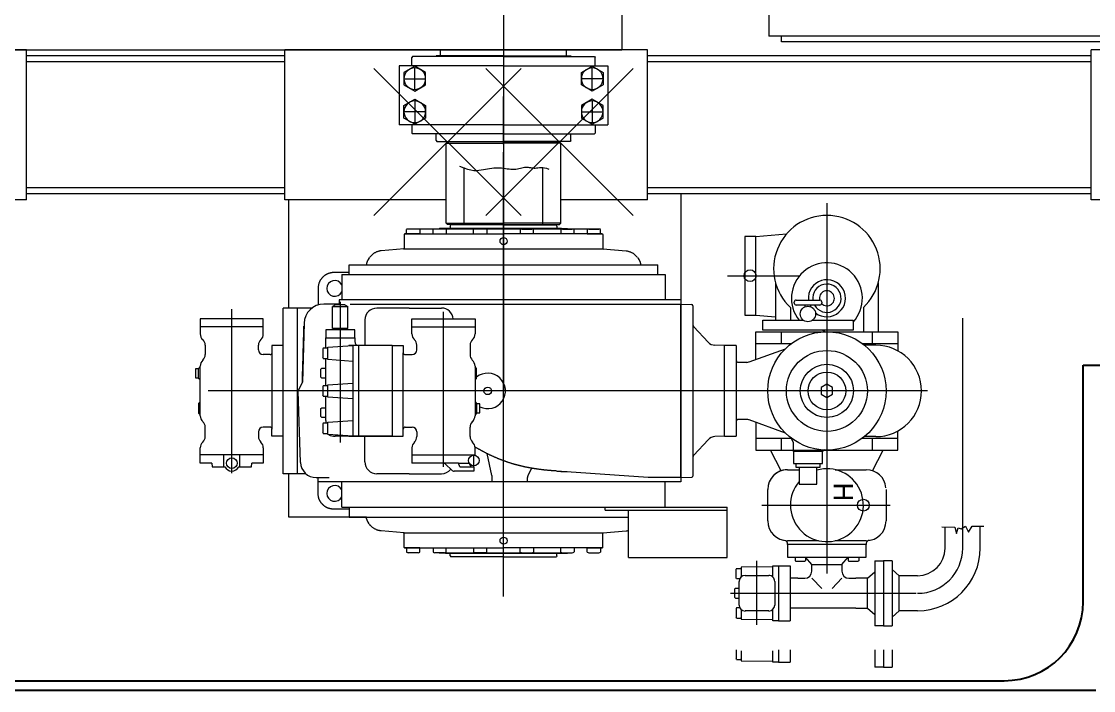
# Model space of a CAD drawing. Extents: x 475189 to 476029, y 1007718 to 1008015.
# Drawn here: x 475701.15 to 475715.73, y 1007847.54 to 1007856.64 of the extents above; entities that cross this region are included whole.
import ezdxf
from ezdxf.enums import TextEntityAlignment as Align

# ---------------------------------------------------------------- set-up
doc = ezdxf.new("R2010")
doc.units = 0
doc.header["$LTSCALE"] = 2
doc.header["$MEASUREMENT"] = 0
doc.header["$PDMODE"] = 3
doc.header["$PDSIZE"] = -7
doc.layers.get('0').update_dxf_attribs({"linetype": 'CONTINUOUS', "lineweight": 0})
doc.layers.add('R.B', color=6, linetype='CONTINUOUS', lineweight=0)
doc.layers.add('TEXT', color=1, linetype='CONTINUOUS', lineweight=0)
doc.layers.add('RED-1', color=1, linetype='CONTINUOUS')
doc.layers.add('Yellow-1', color=2, linetype='CONTINUOUS')
doc.styles.add('ROMANS', font='ROMANS.SHX')
doc.styles.get("Standard").update_dxf_attribs({"font": '', "width": 0.95, "height": 200})
doc.styles.add('XT03_5', font='romans', dxfattribs={"width": 0.6, "height": 87.5})
doc.styles.get('Standard').set_extended_font_data('Gulim')

# ---------------------------------------------------------------- blocks, each defined once
blk = doc.blocks.new('EXISTING')
at = {"color": 8}
for p, q in [((475707.706, 1007884.156), (475707.706, 1007851.614)), ((475709.314, 1007858.45), (475709.314, 1007856.252)), ((475711.311, 1007858.423), (475711.311, 1007856.439)), ((475719.126, 1007856.439), (475711.311, 1007856.439)), ((475711.486, 1007856.359), (475711.486, 1007856.439)), ((475711.486, 1007856.359), (475711.486, 1007856.439)), ((475719.126, 1007856.359), (475711.486, 1007856.359)), ((475685.215, 1007856.252), (475709.314, 1007856.252)), ((475701.22, 1007856.252), (475692.026, 1007856.252)), ((475701.22, 1007854.214), (475701.22, 1007856.252)), ((475709.664, 1007856.252), (475704.731, 1007856.252)), ((475704.731, 1007854.214), (475704.731, 1007856.252)), ((475706.848, 1007856.171), (475706.848, 1007856.252)), ((475708.563, 1007856.171), (475708.563, 1007856.252)), ((475709.664, 1007854.214), (475709.664, 1007856.252)), ((475722.718, 1007856.252), (475715.695, 1007856.252)), ((475715.695, 1007854.214), (475715.695, 1007856.252)), ((475704.731, 1007856.171), (475701.22, 1007856.171)), ((475704.731, 1007856.091), (475701.22, 1007856.091)), ((475706.47, 1007856.16), (475706.459, 1007856.15)), ((475706.459, 1007856.037), (475706.459, 1007856.15)), ((475707.706, 1007856.16), (475706.47, 1007856.16)), ((475707.706, 1007856.171), (475706.789, 1007856.171)), ((475706.789, 1007856.171), (475706.789, 1007856.16)), ((475707.706, 1007856.171), (475708.622, 1007856.171)), ((475707.706, 1007856.16), (475708.941, 1007856.16)), ((475708.622, 1007856.171), (475708.622, 1007856.16)), ((475708.941, 1007856.16), (475708.952, 1007856.15)), ((475708.952, 1007856.037), (475708.952, 1007856.15)), ((475715.695, 1007856.171), (475709.664, 1007856.171)), ((475715.695, 1007856.091), (475709.664, 1007856.091)), ((475707.706, 1007856.037), (475706.285, 1007856.037)), ((475706.285, 1007856.037), (475706.285, 1007855.233)), ((475706.499, 1007855.72), (475706.499, 1007855.998)), ((475707.706, 1007856.037), (475709.126, 1007856.037)), ((475708.912, 1007855.72), (475708.912, 1007855.998)), ((475709.126, 1007856.037), (475709.126, 1007855.233)), ((475706.352, 1007855.86), (475706.647, 1007855.86)), ((475709.059, 1007855.86), (475708.764, 1007855.86)), ((475707.706, 1007854.969), (475707.706, 1007855.62)), ((475706.499, 1007855.55), (475706.499, 1007855.272)), ((475708.912, 1007855.55), (475708.912, 1007855.272)), ((475706.647, 1007855.41), (475706.352, 1007855.41)), ((475708.764, 1007855.41), (475709.059, 1007855.41)), ((475707.706, 1007855.233), (475706.285, 1007855.233)), ((475706.459, 1007855.233), (475706.459, 1007855.12)), ((475707.706, 1007855.233), (475709.126, 1007855.233)), ((475708.952, 1007855.233), (475708.952, 1007855.12)), ((475706.47, 1007855.11), (475706.459, 1007855.12)), ((475707.706, 1007855.11), (475706.47, 1007855.11)), ((475706.789, 1007855.018), (475706.789, 1007855.11)), ((475707.706, 1007855.11), (475708.941, 1007855.11)), ((475708.622, 1007855.018), (475708.622, 1007855.11)), ((475708.941, 1007855.11), (475708.952, 1007855.12)), ((475706.789, 1007855.018), (475706.8, 1007855.008)), ((475706.8, 1007855.008), (475707.706, 1007855.008)), ((475706.928, 1007854.984), (475706.944, 1007855)), ((475706.928, 1007854.984), (475707.706, 1007854.984)), ((475706.928, 1007853.895), (475706.928, 1007854.984)), ((475707.706, 1007855), (475706.944, 1007855)), ((475708.612, 1007855.008), (475707.706, 1007855.008)), ((475707.706, 1007855), (475708.467, 1007855)), ((475708.483, 1007854.984), (475707.706, 1007854.984)), ((475708.483, 1007854.984), (475708.467, 1007855)), ((475708.483, 1007853.895), (475708.483, 1007854.984)), ((475708.622, 1007855.018), (475708.612, 1007855.008)), ((475707.706, 1007848.818), (475707.706, 1007854.862)), ((475707.17, 1007853.871), (475707.17, 1007854.652)), ((475708.242, 1007853.871), (475708.242, 1007854.652)), ((475704.731, 1007854.375), (475701.22, 1007854.375)), ((475715.695, 1007854.375), (475709.664, 1007854.375)), ((475701.22, 1007854.214), (475698.658, 1007854.214)), ((475704.731, 1007854.295), (475701.22, 1007854.295)), ((475706.928, 1007854.214), (475704.731, 1007854.214)), ((475704.785, 1007852.74), (475704.785, 1007854.214)), ((475709.664, 1007854.214), (475708.483, 1007854.214)), ((475715.695, 1007854.295), (475709.664, 1007854.295)), ((475710.119, 1007852.794), (475710.119, 1007854.295)), ((475712.102, 1007854.169), (475712.102, 1007849.133)), ((475722.718, 1007854.214), (475715.695, 1007854.214)), ((475706.928, 1007853.895), (475707.706, 1007853.895)), ((475706.928, 1007853.895), (475706.944, 1007853.879)), ((475707.706, 1007853.879), (475706.944, 1007853.879)), ((475706.982, 1007853.855), (475706.988, 1007853.871)), ((475706.982, 1007853.855), (475706.988, 1007853.871)), ((475707.706, 1007853.871), (475706.988, 1007853.871)), ((475707.706, 1007853.871), (475706.988, 1007853.871)), ((475708.483, 1007853.895), (475707.706, 1007853.895)), ((475707.706, 1007853.879), (475708.467, 1007853.879)), ((475707.706, 1007853.871), (475708.424, 1007853.871)), ((475707.706, 1007853.871), (475708.424, 1007853.871)), ((475708.429, 1007853.855), (475708.424, 1007853.871)), ((475708.429, 1007853.855), (475708.424, 1007853.871)), ((475708.483, 1007853.895), (475708.467, 1007853.879)), ((475706.36, 1007853.748), (475706.355, 1007853.743)), ((475706.36, 1007853.748), (475706.355, 1007853.743)), ((475706.355, 1007853.743), (475706.355, 1007853.606)), ((475706.355, 1007853.743), (475706.355, 1007853.555)), ((475706.36, 1007853.748), (475706.569, 1007853.748)), ((475706.365, 1007853.748), (475706.569, 1007853.748)), ((475706.569, 1007853.748), (475706.365, 1007853.748)), ((475706.556, 1007853.748), (475706.379, 1007853.748)), ((475709.023, 1007853.815), (475706.388, 1007853.815)), ((475706.388, 1007853.748), (475706.388, 1007853.807)), ((475706.545, 1007853.815), (475706.411, 1007853.815)), ((475706.568, 1007853.807), (475706.568, 1007853.748)), ((475706.569, 1007853.748), (475707.706, 1007853.748)), ((475706.748, 1007853.748), (475706.748, 1007853.807)), ((475706.905, 1007853.815), (475706.77, 1007853.815)), ((475706.835, 1007853.823), (475706.83, 1007853.815)), ((475706.915, 1007853.823), (475706.835, 1007853.823)), ((475707.706, 1007853.823), (475706.915, 1007853.823)), ((475706.915, 1007853.823), (475707.706, 1007853.823)), ((475706.927, 1007853.807), (475706.927, 1007853.748)), ((475706.982, 1007853.855), (475706.982, 1007853.823)), ((475706.982, 1007853.855), (475706.982, 1007853.815)), ((475707.298, 1007853.748), (475707.298, 1007853.807)), ((475707.455, 1007853.815), (475707.321, 1007853.815)), ((475707.478, 1007853.807), (475707.478, 1007853.748)), ((475708.496, 1007853.823), (475707.706, 1007853.823)), ((475707.706, 1007853.823), (475708.496, 1007853.823)), ((475708.842, 1007853.748), (475707.706, 1007853.748)), ((475707.934, 1007853.807), (475707.934, 1007853.748)), ((475707.956, 1007853.815), (475708.091, 1007853.815)), ((475708.113, 1007853.748), (475708.113, 1007853.807)), ((475708.429, 1007853.855), (475708.429, 1007853.823)), ((475708.429, 1007853.855), (475708.429, 1007853.815)), ((475708.484, 1007853.807), (475708.484, 1007853.748)), ((475708.496, 1007853.823), (475708.577, 1007853.823)), ((475708.506, 1007853.815), (475708.641, 1007853.815)), ((475708.619, 1007853.748), (475708.529, 1007853.748)), ((475708.577, 1007853.823), (475708.582, 1007853.815)), ((475708.664, 1007853.748), (475708.664, 1007853.807)), ((475708.842, 1007853.748), (475709.046, 1007853.748)), ((475709.046, 1007853.748), (475708.842, 1007853.748)), ((475709.051, 1007853.748), (475708.842, 1007853.748)), ((475708.843, 1007853.807), (475708.843, 1007853.748)), ((475708.856, 1007853.748), (475709.032, 1007853.748)), ((475708.866, 1007853.815), (475709.001, 1007853.815)), ((475709.023, 1007853.748), (475709.023, 1007853.807)), ((475709.051, 1007853.748), (475709.057, 1007853.743)), ((475709.051, 1007853.748), (475709.057, 1007853.743)), ((475709.057, 1007853.743), (475709.057, 1007853.606)), ((475709.057, 1007853.743), (475709.057, 1007853.555)), ((475711.137, 1007853.716), (475711.554, 1007853.752)), ((475710.987, 1007853.716), (475710.987, 1007852.644)), ((475711.137, 1007853.716), (475710.987, 1007853.716)), ((475711.137, 1007852.644), (475711.137, 1007853.716)), ((475706.355, 1007853.544), (475706.04, 1007853.519)), ((475706.355, 1007853.555), (475706.348, 1007853.543)), ((475706.348, 1007853.544), (475707.728, 1007853.544)), ((475706.348, 1007853.544), (475709.063, 1007853.544)), ((475707.706, 1007853.544), (475709.063, 1007853.544)), ((475709.056, 1007853.544), (475709.371, 1007853.519)), ((475709.057, 1007853.555), (475709.067, 1007853.538)), ((475705.607, 1007853.329), (475709.804, 1007853.329)), ((475705.607, 1007853.196), (475705.607, 1007853.329)), ((475705.748, 1007853.329), (475705.748, 1007853.329)), ((475709.804, 1007853.196), (475709.804, 1007853.329)), ((475705.607, 1007853.223), (475705.399, 1007853.223)), ((475705.508, 1007853.196), (475709.904, 1007853.196)), ((475705.508, 1007853.196), (475705.508, 1007852.853)), ((475709.904, 1007853.196), (475709.904, 1007852.853)), ((475710.749, 1007853.18), (475711.731, 1007853.18)), ((475705.186, 1007853.03), (475705.186, 1007852.794)), ((475711.403, 1007853.089), (475711.403, 1007852.574)), ((475712.801, 1007853.089), (475712.801, 1007852.418)), ((475705.473, 1007852.853), (475705.47, 1007852.794)), ((475705.82, 1007852.853), (475705.473, 1007852.853)), ((475710.118, 1007852.853), (475705.82, 1007852.853)), ((475710.118, 1007852.853), (475710.118, 1007852.535)), ((475711.684, 1007852.85), (475712.005, 1007852.85)), ((475704.012, 1007850.496), (475704.012, 1007852.727)), ((475704.709, 1007850.488), (475704.709, 1007852.74)), ((475704.902, 1007852.74), (475704.709, 1007852.74)), ((475704.902, 1007852.74), (475704.902, 1007852.533)), ((475705.101, 1007852.74), (475704.902, 1007852.74)), ((475705.47, 1007852.794), (475705.262, 1007852.794)), ((475705.423, 1007852.784), (475705.382, 1007852.761)), ((475705.382, 1007852.462), (475705.382, 1007852.761)), ((475705.382, 1007852.761), (475705.59, 1007852.761)), ((475705.382, 1007852.761), (475705.59, 1007852.761)), ((475705.55, 1007852.784), (475705.423, 1007852.784)), ((475705.486, 1007852.824), (475705.486, 1007850.914)), ((475705.55, 1007852.784), (475705.59, 1007852.761)), ((475705.59, 1007852.462), (475705.59, 1007852.761)), ((475705.619, 1007852.794), (475710.118, 1007852.794)), ((475706.423, 1007852.74), (475705.983, 1007852.74)), ((475706.423, 1007852.74), (475706.862, 1007852.74)), ((475706.423, 1007852.74), (475706.862, 1007852.74)), ((475710.118, 1007850.435), (475710.118, 1007852.794)), ((475710.118, 1007852.794), (475710.263, 1007852.789)), ((475710.279, 1007852.773), (475710.279, 1007850.456)), ((475711.606, 1007852.749), (475711.606, 1007852.574)), ((475711.657, 1007852.807), (475711.657, 1007852.823)), ((475711.844, 1007852.78), (475711.684, 1007852.78)), ((475711.804, 1007852.78), (475711.804, 1007852.756)), ((475712.005, 1007852.78), (475711.844, 1007852.78)), ((475711.885, 1007852.756), (475711.885, 1007852.78)), ((475712.032, 1007852.823), (475712.032, 1007852.807)), ((475712.598, 1007852.749), (475712.598, 1007852.418)), ((475703.583, 1007852.593), (475703.583, 1007852.485)), ((475704.44, 1007852.593), (475703.583, 1007852.593)), ((475704.44, 1007852.485), (475704.44, 1007852.593)), ((475705.822, 1007852.579), (475705.822, 1007852.231)), ((475706.46, 1007852.593), (475707.318, 1007852.593)), ((475706.46, 1007852.485), (475706.46, 1007852.593)), ((475706.889, 1007850.58), (475706.889, 1007852.688)), ((475707.318, 1007852.593), (475707.318, 1007852.485)), ((475710.987, 1007852.644), (475711.137, 1007852.644)), ((475711.137, 1007852.644), (475711.403, 1007852.62)), ((475711.23, 1007852.574), (475711.785, 1007852.574)), ((475711.23, 1007852.44), (475711.23, 1007852.574)), ((475711.904, 1007852.574), (475712.459, 1007852.574)), ((475712.459, 1007852.574), (475712.459, 1007852.44)), ((475713.948, 1007849.467), (475713.948, 1007852.604)), ((475703.583, 1007852.485), (475703.583, 1007852.389)), ((475704.44, 1007852.485), (475703.583, 1007852.485)), ((475704.44, 1007852.389), (475704.44, 1007852.485)), ((475704.902, 1007852.533), (475704.902, 1007851.614)), ((475704.994, 1007852.533), (475704.971, 1007851.731)), ((475705.289, 1007852.445), (475705.289, 1007852.338)), ((475705.684, 1007852.445), (475705.289, 1007852.445)), ((475705.389, 1007852.462), (475705.382, 1007852.462)), ((475705.389, 1007852.462), (475705.389, 1007852.445)), ((475705.583, 1007852.462), (475705.389, 1007852.462)), ((475705.583, 1007852.445), (475705.583, 1007852.462)), ((475705.583, 1007852.462), (475705.59, 1007852.462)), ((475705.684, 1007852.338), (475705.684, 1007852.445)), ((475706.46, 1007852.485), (475707.318, 1007852.485)), ((475706.46, 1007852.389), (475706.46, 1007852.485)), ((475707.318, 1007852.485), (475707.318, 1007852.389)), ((475710.118, 1007852.535), (475710.118, 1007851.614)), ((475710.486, 1007852.278), (475710.293, 1007852.487)), ((475711.137, 1007852.418), (475713.067, 1007852.418)), ((475711.137, 1007852.258), (475711.137, 1007852.418)), ((475711.646, 1007852.44), (475711.23, 1007852.44)), ((475711.485, 1007852.258), (475711.485, 1007852.418)), ((475712.043, 1007852.44), (475711.646, 1007852.44)), ((475712.459, 1007852.44), (475712.043, 1007852.44)), ((475712.074, 1007852.418), (475712.043, 1007852.44)), ((475712.718, 1007852.418), (475712.718, 1007852.258)), ((475713.067, 1007852.418), (475713.067, 1007852.258)), ((475705.289, 1007852.194), (475705.289, 1007852.338)), ((475705.289, 1007852.338), (475705.684, 1007852.338)), ((475705.684, 1007852.338), (475705.684, 1007852.284)), ((475703.65, 1007852.235), (475703.65, 1007852.107)), ((475704.373, 1007852.172), (475704.373, 1007852.235)), ((475704.709, 1007852.231), (475704.558, 1007852.231)), ((475704.558, 1007852.231), (475704.558, 1007852.134)), ((475704.558, 1007852.134), (475704.558, 1007851.094)), ((475705.253, 1007852.194), (475705.248, 1007852.185)), ((475705.248, 1007852.185), (475705.248, 1007852.062)), ((475705.31, 1007852.194), (475705.253, 1007852.194)), ((475705.31, 1007852.194), (475705.315, 1007852.185)), ((475705.315, 1007852.207), (475705.657, 1007852.231)), ((475705.315, 1007852.04), (475705.315, 1007852.207)), ((475706.192, 1007852.231), (475705.603, 1007852.231)), ((475705.657, 1007852.231), (475705.657, 1007850.998)), ((475705.657, 1007852.231), (475705.657, 1007850.998)), ((475705.738, 1007850.998), (475705.738, 1007852.231)), ((475706.192, 1007852.231), (475706.342, 1007852.231)), ((475706.192, 1007852.231), (475706.192, 1007850.998)), ((475706.342, 1007852.231), (475706.342, 1007852.134)), ((475706.342, 1007851.094), (475706.342, 1007852.134)), ((475706.527, 1007852.172), (475706.527, 1007852.235)), ((475707.251, 1007852.235), (475707.251, 1007852.107)), ((475710.708, 1007852.231), (475710.58, 1007852.235)), ((475710.708, 1007850.998), (475710.708, 1007852.231)), ((475710.869, 1007852.231), (475710.708, 1007852.231)), ((475710.869, 1007852.231), (475710.869, 1007850.998)), ((475711.043, 1007852.008), (475711.538, 1007852.187)), ((475711.137, 1007852.258), (475711.619, 1007852.258)), ((475711.137, 1007852.042), (475711.137, 1007852.258)), ((475712.584, 1007852.258), (475713.067, 1007852.258)), ((475712.766, 1007852.236), (475712.612, 1007852.236)), ((475713.067, 1007852.258), (475713.067, 1007852.165)), ((475704.532, 1007852.107), (475704.438, 1007852.107)), ((475705.253, 1007852.053), (475705.248, 1007852.062)), ((475705.253, 1007852.053), (475705.31, 1007852.053)), ((475705.289, 1007851.685), (475705.289, 1007852.053)), ((475705.31, 1007852.053), (475705.315, 1007852.062)), ((475705.657, 1007852.016), (475705.315, 1007852.04)), ((475706.369, 1007852.107), (475706.463, 1007852.107)), ((475710.896, 1007852.003), (475711.015, 1007852.003)), ((475703.518, 1007851.913), (475703.518, 1007851.79)), ((475703.561, 1007851.913), (475703.518, 1007851.913)), ((475703.561, 1007851.918), (475703.583, 1007851.94)), ((475703.561, 1007851.784), (475703.561, 1007851.918)), ((475703.583, 1007851.277), (475703.583, 1007851.952)), ((475705.224, 1007851.911), (475705.236, 1007851.923)), ((475705.224, 1007851.8), (475705.224, 1007851.911)), ((475705.236, 1007851.923), (475705.289, 1007851.923)), ((475707.318, 1007851.952), (475707.318, 1007851.277)), ((475707.34, 1007851.918), (475707.318, 1007851.94)), ((475707.34, 1007851.784), (475707.34, 1007851.918)), ((475703.518, 1007851.79), (475703.561, 1007851.79)), ((475703.583, 1007851.763), (475703.561, 1007851.784)), ((475704.914, 1007851.612), (475704.971, 1007851.731)), ((475705.236, 1007851.788), (475705.224, 1007851.8)), ((475705.289, 1007851.788), (475705.236, 1007851.788)), ((475705.253, 1007851.685), (475705.248, 1007851.676)), ((475705.31, 1007851.685), (475705.253, 1007851.685)), ((475705.31, 1007851.685), (475705.315, 1007851.676)), ((475705.315, 1007851.697), (475705.657, 1007851.721)), ((475705.315, 1007851.531), (475705.315, 1007851.697)), ((475707.318, 1007851.763), (475707.34, 1007851.784)), ((475712.102, 1007851.705), (475712.024, 1007851.659)), ((475712.18, 1007851.659), (475712.102, 1007851.705)), ((475713.47, 1007851.614), (475703.692, 1007851.614)), ((475704.902, 1007851.614), (475704.902, 1007850.695)), ((475704.946, 1007850.642), (475704.914, 1007851.612)), ((475705.248, 1007851.676), (475705.248, 1007851.553)), ((475705.253, 1007851.544), (475705.248, 1007851.553)), ((475705.253, 1007851.544), (475705.31, 1007851.544)), ((475705.289, 1007851.212), (475705.289, 1007851.544)), ((475705.31, 1007851.544), (475705.315, 1007851.553)), ((475710.118, 1007851.614), (475710.118, 1007850.694)), ((475712.024, 1007851.659), (475712.024, 1007851.569)), ((475712.024, 1007851.569), (475712.102, 1007851.524)), ((475712.102, 1007851.524), (475712.18, 1007851.569)), ((475712.18, 1007851.569), (475712.18, 1007851.659)), ((475703.583, 1007851.465), (475703.561, 1007851.444)), ((475703.561, 1007851.444), (475703.561, 1007851.31)), ((475705.657, 1007851.507), (475705.315, 1007851.531)), ((475707.318, 1007851.465), (475707.34, 1007851.444)), ((475707.34, 1007851.444), (475707.34, 1007851.31)), ((475707.382, 1007851.439), (475707.34, 1007851.439)), ((475707.382, 1007851.315), (475707.382, 1007851.439)), ((475703.561, 1007851.31), (475703.583, 1007851.289)), ((475705.224, 1007851.375), (475705.236, 1007851.386)), ((475705.224, 1007851.264), (475705.224, 1007851.375)), ((475705.236, 1007851.252), (475705.224, 1007851.264)), ((475705.236, 1007851.386), (475705.289, 1007851.386)), ((475705.289, 1007851.252), (475705.236, 1007851.252)), ((475707.34, 1007851.31), (475707.318, 1007851.289)), ((475707.34, 1007851.315), (475707.382, 1007851.315)), ((475703.65, 1007850.994), (475703.65, 1007851.121)), ((475704.532, 1007851.121), (475704.438, 1007851.121)), ((475705.253, 1007851.176), (475705.248, 1007851.167)), ((475705.248, 1007851.167), (475705.248, 1007851.044)), ((475705.31, 1007851.176), (475705.253, 1007851.176)), ((475705.31, 1007851.176), (475705.315, 1007851.167)), ((475705.315, 1007851.188), (475705.657, 1007851.212)), ((475705.315, 1007851.022), (475705.315, 1007851.188)), ((475706.369, 1007851.121), (475706.463, 1007851.121)), ((475707.251, 1007850.994), (475707.251, 1007851.121)), ((475711.015, 1007851.226), (475710.896, 1007851.226)), ((475711.538, 1007851.041), (475711.043, 1007851.221)), ((475711.137, 1007851.187), (475711.137, 1007850.971)), ((475704.373, 1007851.057), (475704.373, 1007850.994)), ((475704.558, 1007850.998), (475704.558, 1007851.094)), ((475704.709, 1007850.998), (475704.558, 1007850.998)), ((475705.253, 1007851.034), (475705.248, 1007851.044)), ((475705.253, 1007851.034), (475705.31, 1007851.034)), ((475705.31, 1007851.034), (475705.315, 1007851.044)), ((475705.657, 1007850.998), (475705.315, 1007851.022)), ((475705.657, 1007850.998), (475705.416, 1007850.998)), ((475705.657, 1007850.998), (475705.416, 1007850.998)), ((475706.192, 1007850.998), (475705.603, 1007850.998)), ((475705.603, 1007850.998), (475706.192, 1007850.998)), ((475705.603, 1007850.998), (475706.192, 1007850.998)), ((475706.165, 1007850.998), (475705.629, 1007850.998)), ((475705.657, 1007850.998), (475705.738, 1007850.998)), ((475705.657, 1007850.998), (475705.738, 1007850.998)), ((475705.822, 1007850.649), (475705.822, 1007850.998)), ((475706.192, 1007850.998), (475706.342, 1007850.998)), ((475706.192, 1007850.998), (475706.342, 1007850.998)), ((475706.342, 1007850.998), (475706.342, 1007851.094)), ((475706.527, 1007851.057), (475706.527, 1007850.994)), ((475710.708, 1007850.998), (475710.58, 1007850.993)), ((475710.708, 1007850.998), (475710.869, 1007850.998)), ((475711.137, 1007850.971), (475711.619, 1007850.971)), ((475711.137, 1007850.971), (475711.137, 1007850.81)), ((475711.485, 1007850.81), (475711.485, 1007850.971)), ((475711.646, 1007850.908), (475711.622, 1007850.969)), ((475712.584, 1007850.971), (475713.067, 1007850.971)), ((475712.766, 1007850.992), (475712.612, 1007850.992)), ((475712.718, 1007850.971), (475712.718, 1007850.81)), ((475713.067, 1007850.971), (475713.067, 1007851.063)), ((475713.067, 1007850.81), (475713.067, 1007850.971)), ((475703.583, 1007850.743), (475703.583, 1007850.84)), ((475704.44, 1007850.84), (475704.44, 1007850.743)), ((475706.46, 1007850.84), (475706.46, 1007850.743)), ((475707.318, 1007850.743), (475707.318, 1007850.84)), ((475710.486, 1007850.95), (475710.293, 1007850.741)), ((475711.137, 1007850.81), (475713.067, 1007850.81)), ((475711.481, 1007850.529), (475711.335, 1007850.81)), ((475711.346, 1007850.789), (475711.335, 1007850.81)), ((475711.646, 1007850.789), (475711.646, 1007850.908)), ((475712.074, 1007850.811), (475712.043, 1007850.789)), ((475712.722, 1007850.529), (475712.868, 1007850.81)), ((475703.583, 1007850.631), (475703.583, 1007850.743)), ((475704.44, 1007850.743), (475703.583, 1007850.743)), ((475703.904, 1007850.582), (475703.904, 1007850.743)), ((475704.119, 1007850.582), (475704.119, 1007850.743)), ((475704.44, 1007850.743), (475704.44, 1007850.631)), ((475704.902, 1007850.695), (475704.902, 1007850.488)), ((475706.46, 1007850.743), (475707.318, 1007850.743)), ((475706.46, 1007850.743), (475706.46, 1007850.631)), ((475707.302, 1007850.582), (475707.302, 1007850.743)), ((475707.545, 1007850.462), (475707.484, 1007850.761)), ((475707.545, 1007850.462), (475707.484, 1007850.761)), ((475710.118, 1007850.694), (475710.118, 1007850.376)), ((475711.646, 1007850.789), (475711.646, 1007850.628)), ((475712.043, 1007850.789), (475711.646, 1007850.789)), ((475712.043, 1007850.628), (475712.043, 1007850.789)), ((475703.74, 1007850.631), (475703.583, 1007850.631)), ((475703.74, 1007850.631), (475703.744, 1007850.582)), ((475703.744, 1007850.582), (475703.916, 1007850.582)), ((475704.107, 1007850.582), (475704.279, 1007850.582)), ((475704.279, 1007850.582), (475704.283, 1007850.631)), ((475704.44, 1007850.631), (475704.283, 1007850.631)), ((475706.905, 1007850.631), (475706.46, 1007850.631)), ((475707.093, 1007850.631), (475706.905, 1007850.631)), ((475706.905, 1007850.631), (475706.905, 1007850.631)), ((475706.997, 1007850.539), (475706.921, 1007850.615)), ((475707.302, 1007850.523), (475707.035, 1007850.523)), ((475707.093, 1007850.631), (475707.238, 1007850.631)), ((475707.113, 1007850.582), (475707.093, 1007850.631)), ((475707.113, 1007850.582), (475707.302, 1007850.582)), ((475707.238, 1007850.631), (475707.263, 1007850.582)), ((475707.302, 1007850.582), (475707.302, 1007850.523)), ((475708.067, 1007850.521), (475708.092, 1007850.562)), ((475708.067, 1007850.521), (475708.092, 1007850.562)), ((475708.429, 1007850.524), (475708.489, 1007850.52)), ((475709.673, 1007850.435), (475708.43, 1007850.524)), ((475711.566, 1007850.542), (475711.724, 1007850.542)), ((475711.646, 1007850.628), (475712.043, 1007850.628)), ((475711.684, 1007850.574), (475711.684, 1007850.628)), ((475712.005, 1007850.574), (475711.684, 1007850.574)), ((475711.724, 1007850.574), (475711.724, 1007850.344)), ((475711.965, 1007850.344), (475711.965, 1007850.574)), ((475712.005, 1007850.628), (475712.005, 1007850.574)), ((475712.216, 1007850.542), (475712.638, 1007850.542)), ((475704.902, 1007850.488), (475704.709, 1007850.488)), ((475704.785, 1007849.899), (475704.785, 1007850.488)), ((475705.018, 1007850.488), (475704.902, 1007850.488)), ((475705.16, 1007850.435), (475705.336, 1007850.435)), ((475705.186, 1007850.199), (475705.186, 1007850.435)), ((475705.82, 1007850.376), (475705.186, 1007850.376)), ((475705.508, 1007850.033), (475705.508, 1007850.376)), ((475710.118, 1007850.376), (475705.82, 1007850.376)), ((475706.423, 1007850.488), (475705.983, 1007850.488)), ((475706.423, 1007850.488), (475706.862, 1007850.488)), ((475707.545, 1007850.462), (475707.549, 1007850.376)), ((475707.545, 1007850.435), (475707.546, 1007850.435)), ((475708.026, 1007850.392), (475708.025, 1007850.376)), ((475708.028, 1007850.435), (475708.029, 1007850.435)), ((475710.118, 1007850.435), (475709.673, 1007850.435)), ((475709.904, 1007850.033), (475709.904, 1007850.376)), ((475710.118, 1007850.435), (475710.263, 1007850.44)), ((475711.298, 1007849.845), (475711.298, 1007850.274)), ((475711.724, 1007850.344), (475711.965, 1007850.344)), ((475712.906, 1007850.274), (475712.906, 1007849.845)), ((475705.607, 1007850.006), (475705.399, 1007850.006)), ((475705.508, 1007850.033), (475709.904, 1007850.033)), ((475705.607, 1007850.033), (475705.607, 1007849.899)), ((475709.088, 1007849.99), (475709.088, 1007850.033)), ((475709.088, 1007849.99), (475710.747, 1007849.99)), ((475709.405, 1007849.347), (475709.405, 1007849.99)), ((475709.904, 1007850.033), (475710.747, 1007850.033)), ((475710.747, 1007849.347), (475710.747, 1007850.033)), ((475711.219, 1007850.06), (475712.964, 1007850.06)), ((475705.842, 1007849.899), (475704.785, 1007849.899)), ((475705.607, 1007849.899), (475709.405, 1007849.899)), ((475706.355, 1007849.685), (475706.04, 1007849.71)), ((475706.355, 1007849.674), (475706.348, 1007849.686)), ((475706.348, 1007849.685), (475709.063, 1007849.685)), ((475706.355, 1007849.486), (475706.355, 1007849.674)), ((475709.056, 1007849.685), (475709.371, 1007849.71)), ((475709.057, 1007849.674), (475709.063, 1007849.685)), ((475709.057, 1007849.486), (475709.057, 1007849.674)), ((475713.709, 1007849.475), (475713.709, 1007849.766)), ((475714.186, 1007849.475), (475714.186, 1007849.773)), ((475706.355, 1007849.486), (475706.355, 1007849.623)), ((475709.057, 1007849.486), (475709.057, 1007849.623)), ((475711.987, 1007849.577), (475711.566, 1007849.577)), ((475711.566, 1007849.523), (475711.566, 1007849.545)), ((475711.566, 1007849.523), (475711.566, 1007849.352)), ((475712.638, 1007849.523), (475711.566, 1007849.523)), ((475712.638, 1007849.577), (475712.216, 1007849.577)), ((475712.638, 1007849.545), (475712.638, 1007849.523)), ((475712.638, 1007849.352), (475712.638, 1007849.523)), ((475706.36, 1007849.481), (475706.355, 1007849.486)), ((475706.36, 1007849.481), (475706.355, 1007849.486)), ((475706.36, 1007849.481), (475706.569, 1007849.481)), ((475706.569, 1007849.481), (475706.365, 1007849.481)), ((475706.365, 1007849.481), (475706.569, 1007849.481)), ((475706.556, 1007849.481), (475706.379, 1007849.481)), ((475706.388, 1007849.481), (475706.388, 1007849.421)), ((475706.545, 1007849.414), (475706.411, 1007849.414)), ((475706.568, 1007849.421), (475706.568, 1007849.481)), ((475706.569, 1007849.481), (475707.706, 1007849.481)), ((475706.748, 1007849.481), (475706.748, 1007849.421)), ((475706.905, 1007849.414), (475706.77, 1007849.414)), ((475706.835, 1007849.406), (475706.83, 1007849.414)), ((475706.915, 1007849.406), (475706.835, 1007849.406)), ((475706.915, 1007849.406), (475707.706, 1007849.406)), ((475707.706, 1007849.406), (475706.915, 1007849.406)), ((475706.927, 1007849.421), (475706.927, 1007849.481)), ((475706.982, 1007849.373), (475706.982, 1007849.406)), ((475706.982, 1007849.373), (475706.988, 1007849.357)), ((475707.706, 1007849.357), (475706.988, 1007849.357)), ((475707.298, 1007849.481), (475707.298, 1007849.421)), ((475707.455, 1007849.414), (475707.321, 1007849.414)), ((475707.478, 1007849.421), (475707.478, 1007849.481)), ((475708.842, 1007849.481), (475707.706, 1007849.481)), ((475707.706, 1007849.406), (475708.496, 1007849.406)), ((475708.496, 1007849.406), (475707.706, 1007849.406)), ((475707.706, 1007849.357), (475708.424, 1007849.357)), ((475707.934, 1007849.421), (475707.934, 1007849.481)), ((475707.956, 1007849.414), (475708.091, 1007849.414)), ((475708.113, 1007849.481), (475708.113, 1007849.421)), ((475708.429, 1007849.373), (475708.424, 1007849.357)), ((475708.429, 1007849.373), (475708.429, 1007849.406)), ((475708.484, 1007849.421), (475708.484, 1007849.481)), ((475708.496, 1007849.406), (475708.577, 1007849.406)), ((475708.506, 1007849.414), (475708.641, 1007849.414)), ((475708.619, 1007849.481), (475708.529, 1007849.481)), ((475708.577, 1007849.406), (475708.582, 1007849.414)), ((475708.664, 1007849.481), (475708.664, 1007849.421)), ((475709.051, 1007849.481), (475708.842, 1007849.481)), ((475709.046, 1007849.481), (475708.842, 1007849.481)), ((475708.842, 1007849.481), (475709.046, 1007849.481)), ((475708.843, 1007849.421), (475708.843, 1007849.481)), ((475708.856, 1007849.481), (475709.032, 1007849.481)), ((475708.866, 1007849.414), (475709.001, 1007849.414)), ((475709.023, 1007849.481), (475709.023, 1007849.421)), ((475709.051, 1007849.481), (475709.057, 1007849.486)), ((475709.051, 1007849.481), (475709.057, 1007849.486)), ((475711.566, 1007849.352), (475712.638, 1007849.352)), ((475711.669, 1007849.352), (475711.669, 1007849.303)), ((475711.811, 1007849.352), (475711.811, 1007849.303)), ((475711.898, 1007849.255), (475711.812, 1007849.352)), ((475712.306, 1007849.255), (475712.391, 1007849.352)), ((475712.393, 1007849.352), (475712.393, 1007849.303)), ((475712.534, 1007849.352), (475712.534, 1007849.303)), ((475709.405, 1007849.347), (475710.747, 1007849.347)), ((475711.365, 1007849.221), (475710.936, 1007849.216)), ((475710.936, 1007849.216), (475710.936, 1007849.083)), ((475711.151, 1007848.433), (475711.151, 1007849.302)), ((475711.365, 1007849.237), (475711.446, 1007849.237)), ((475711.365, 1007849.083), (475711.365, 1007849.237)), ((475711.446, 1007849.237), (475711.446, 1007848.487)), ((475711.446, 1007849.237), (475711.601, 1007849.237)), ((475711.601, 1007849.237), (475711.601, 1007848.487)), ((475711.669, 1007849.303), (475711.678, 1007849.298)), ((475711.678, 1007849.298), (475711.801, 1007849.298)), ((475711.811, 1007849.303), (475711.801, 1007849.298)), ((475711.898, 1007849.255), (475712.306, 1007849.255)), ((475711.898, 1007849.162), (475711.898, 1007849.255)), ((475712.306, 1007849.255), (475712.306, 1007849.162)), ((475712.393, 1007849.303), (475712.402, 1007849.298)), ((475712.402, 1007849.298), (475712.525, 1007849.298)), ((475712.534, 1007849.303), (475712.525, 1007849.298)), ((475712.752, 1007849.304), (475712.752, 1007848.42)), ((475712.752, 1007849.304), (475712.87, 1007849.304)), ((475712.87, 1007849.304), (475712.87, 1007848.42)), ((475712.87, 1007849.304), (475712.87, 1007848.42)), ((475712.988, 1007849.304), (475712.87, 1007849.304)), ((475712.988, 1007849.304), (475712.988, 1007848.42)), ((475710.874, 1007849.201), (475710.869, 1007849.191)), ((475710.869, 1007849.069), (475710.869, 1007849.191)), ((475710.874, 1007849.059), (475710.869, 1007849.069)), ((475710.874, 1007849.201), (475710.931, 1007849.201)), ((475710.918, 1007849.059), (475710.874, 1007849.059)), ((475710.931, 1007849.201), (475710.936, 1007849.191)), ((475710.99, 1007849.103), (475711.312, 1007849.103)), ((475711.708, 1007849.066), (475711.601, 1007849.066)), ((475711.708, 1007849.066), (475711.801, 1007849.066)), ((475711.898, 1007849.066), (475712.031, 1007848.929)), ((475712.306, 1007849.066), (475712.172, 1007848.929)), ((475712.402, 1007849.066), (475712.495, 1007849.066)), ((475712.656, 1007849.066), (475712.495, 1007849.066)), ((475712.656, 1007849.066), (475712.752, 1007849.152)), ((475712.656, 1007848.658), (475712.656, 1007849.066)), ((475713.085, 1007849.101), (475712.988, 1007849.186)), ((475713.085, 1007848.624), (475713.085, 1007849.101)), ((475713.335, 1007849.101), (475713.085, 1007849.101)), ((475710.858, 1007848.929), (475710.845, 1007848.917)), ((475710.845, 1007848.917), (475710.845, 1007848.807)), ((475710.91, 1007848.929), (475710.858, 1007848.929)), ((475710.91, 1007848.701), (475710.91, 1007849.023)), ((475711.392, 1007849.023), (475711.392, 1007848.701)), ((475710.791, 1007848.862), (475713.315, 1007848.862)), ((475710.845, 1007848.807), (475710.858, 1007848.795)), ((475710.858, 1007848.795), (475710.91, 1007848.795)), ((475710.874, 1007848.665), (475710.869, 1007848.656)), ((475710.869, 1007848.656), (475710.869, 1007848.533)), ((475710.918, 1007848.665), (475710.874, 1007848.665)), ((475710.936, 1007848.641), (475710.936, 1007848.508)), ((475711.312, 1007848.621), (475710.99, 1007848.621)), ((475711.151, 1007848.506), (475711.151, 1007848.739)), ((475711.365, 1007848.487), (475711.365, 1007848.641)), ((475711.708, 1007848.658), (475711.601, 1007848.658)), ((475712.495, 1007848.658), (475711.708, 1007848.658)), ((475712.495, 1007848.658), (475712.656, 1007848.658)), ((475712.656, 1007848.658), (475712.752, 1007848.572)), ((475713.085, 1007848.624), (475712.988, 1007848.538)), ((475713.335, 1007848.624), (475713.085, 1007848.624)), ((475710.874, 1007848.523), (475710.869, 1007848.533)), ((475710.874, 1007848.523), (475710.931, 1007848.523)), ((475710.931, 1007848.523), (475710.936, 1007848.533)), ((475710.936, 1007848.508), (475711.365, 1007848.503)), ((475711.446, 1007848.487), (475711.365, 1007848.487)), ((475711.446, 1007848.487), (475711.601, 1007848.487)), ((475712.87, 1007848.42), (475712.752, 1007848.42)), ((475712.87, 1007848.42), (475712.988, 1007848.42)), ((475710.869, 1007848.093), (475710.869, 1007847.97)), ((475710.936, 1007848.078), (475710.936, 1007847.945)), ((475711.365, 1007847.924), (475711.365, 1007848.078)), ((475711.446, 1007848.093), (475711.446, 1007847.924)), ((475711.601, 1007848.093), (475711.601, 1007847.924)), ((475712.752, 1007848.093), (475712.752, 1007847.857)), ((475712.87, 1007848.093), (475712.87, 1007847.857)), ((475712.87, 1007848.093), (475712.87, 1007847.857)), ((475712.988, 1007848.093), (475712.988, 1007847.857)), ((475710.874, 1007847.96), (475710.869, 1007847.97)), ((475710.874, 1007847.96), (475710.931, 1007847.96)), ((475710.931, 1007847.96), (475710.936, 1007847.97)), ((475710.936, 1007847.945), (475711.365, 1007847.94)), ((475711.446, 1007847.924), (475711.365, 1007847.924)), ((475711.446, 1007847.924), (475711.601, 1007847.924)), ((475712.87, 1007847.857), (475712.752, 1007847.857)), ((475712.87, 1007847.857), (475712.988, 1007847.857))]:
    blk.add_line(p, q, dxfattribs=at)
for points in [[(475706.647, 1007855.945), (475706.499, 1007856.03), (475706.352, 1007855.945), (475706.352, 1007855.775), (475706.499, 1007855.69), (475706.647, 1007855.775)], [(475708.764, 1007855.945), (475708.912, 1007856.03), (475709.059, 1007855.945), (475709.059, 1007855.775), (475708.912, 1007855.69), (475708.764, 1007855.775)], [(475706.647, 1007855.325), (475706.499, 1007855.24), (475706.352, 1007855.325), (475706.352, 1007855.495), (475706.499, 1007855.58), (475706.647, 1007855.495)], [(475708.764, 1007855.325), (475708.912, 1007855.24), (475709.059, 1007855.325), (475709.059, 1007855.495), (475708.912, 1007855.58), (475708.764, 1007855.495)]]:
    blk.add_lwpolyline(points, close=True, dxfattribs=at)
for points in [[(475707.107, 1007854.671), (475707.165, 1007854.646), (475707.216, 1007854.629), (475707.261, 1007854.619), (475707.302, 1007854.613), (475707.338, 1007854.613), (475707.371, 1007854.615), (475707.402, 1007854.619), (475707.432, 1007854.625), (475707.461, 1007854.63), (475707.489, 1007854.635), (475707.517, 1007854.64), (475707.545, 1007854.643), (475707.572, 1007854.646), (475707.599, 1007854.648), (475707.626, 1007854.649), (475707.652, 1007854.649), (475707.679, 1007854.647), (475707.705, 1007854.644), (475707.731, 1007854.64), (475707.756, 1007854.636), (475707.781, 1007854.633), (475707.805, 1007854.63), (475707.829, 1007854.628), (475707.852, 1007854.628), (475707.874, 1007854.63), (475707.895, 1007854.633), (475707.916, 1007854.638), (475707.936, 1007854.642), (475707.955, 1007854.647), (475707.973, 1007854.652), (475707.991, 1007854.655), (475708.008, 1007854.657), (475708.024, 1007854.657), (475708.04, 1007854.656), (475708.056, 1007854.654), (475708.072, 1007854.651), (475708.087, 1007854.648), (475708.103, 1007854.646), (475708.12, 1007854.645), (475708.137, 1007854.645), (475708.155, 1007854.646), (475708.174, 1007854.649), (475708.194, 1007854.651), (475708.216, 1007854.652), (475708.239, 1007854.652), (475708.264, 1007854.649), (475708.292, 1007854.641), (475708.322, 1007854.629)], [(475713.663, 1007849.767), (475713.842, 1007849.762), (475713.865, 1007849.677), (475713.886, 1007849.752), (475713.927, 1007849.738), (475713.988, 1007849.776), (475714.026, 1007849.691), (475714.077, 1007849.773), (475714.235, 1007849.773)]]:
    blk.add_lwpolyline(points, dxfattribs=at)
for points in [[(475706.04, 1007853.519), (475706.025, 1007853.517, 0.018381), (475706.01, 1007853.513, 0.016567), (475705.995, 1007853.509, 0.017733), (475705.98, 1007853.504, 0.021459), (475705.965, 1007853.497, 0.01681), (475705.952, 1007853.49, 0.006723), (475705.939, 1007853.482, 0.022811), (475705.925, 1007853.471, 0.039144), (475705.906, 1007853.452, 0.019723), (475705.883, 1007853.426, 0.010477)], [(475709.371, 1007853.519), (475709.387, 1007853.517, -0.018381), (475709.402, 1007853.513, -0.016567), (475709.416, 1007853.509, -0.017733), (475709.431, 1007853.504, -0.021459), (475709.446, 1007853.497, -0.01681), (475709.46, 1007853.49, -0.006723), (475709.472, 1007853.482, -0.022811), (475709.486, 1007853.471, -0.039144), (475709.505, 1007853.452, -0.019723), (475709.528, 1007853.426, -0.010477)], [(475705.88, 1007853.422), (475705.866, 1007853.401, 0.011816), (475705.862, 1007853.395, 0.010758), (475705.859, 1007853.389, 0.011701), (475705.855, 1007853.382, 0.014081), (475705.852, 1007853.375, 0.010844), (475705.85, 1007853.368, 0.003979), (475705.848, 1007853.361, 0.015045), (475705.845, 1007853.353, 0.025873), (475705.843, 1007853.341, 0.00867), (475705.842, 1007853.329, 0.006785)], [(475709.531, 1007853.422), (475709.545, 1007853.401, -0.011816), (475709.549, 1007853.395, -0.010758), (475709.553, 1007853.389, -0.011701), (475709.556, 1007853.382, -0.014081), (475709.559, 1007853.375, -0.010844), (475709.562, 1007853.368, -0.003979), (475709.564, 1007853.361, -0.015045), (475709.566, 1007853.353, -0.025873), (475709.568, 1007853.341, -0.00867), (475709.57, 1007853.329, -0.006785)], [(475705.399, 1007853.223), (475705.388, 1007853.222, 0.011785), (475705.378, 1007853.222, 0.011939), (475705.368, 1007853.22, 0.011956), (475705.358, 1007853.219, 0.011901), (475705.348, 1007853.216, 0.011887), (475705.338, 1007853.214, 0.011882), (475705.328, 1007853.211, 0.011884), (475705.319, 1007853.207, 0.011895), (475705.309, 1007853.203, 0.011898), (475705.3, 1007853.198, 0.011907), (475705.291, 1007853.193, 0.011944), (475705.282, 1007853.188, 0.012005), (475705.274, 1007853.182, 0.011975), (475705.265, 1007853.176, 0.012005), (475705.257, 1007853.169, 0.012028), (475705.25, 1007853.162, 0.012001), (475705.243, 1007853.155, 0.011979), (475705.236, 1007853.147, 0.011868), (475705.229, 1007853.139, 0.01194), (475705.223, 1007853.131, 0.012168), (475705.217, 1007853.123, 0.011833), (475705.212, 1007853.114, 0.01105), (475705.207, 1007853.105, 0.012187), (475705.203, 1007853.095, 0.01457), (475705.199, 1007853.086, 0.011068), (475705.195, 1007853.076, 0.003749), (475705.193, 1007853.068, 0.015666), (475705.19, 1007853.056, 0.027219), (475705.187, 1007853.038, 0.004932), (475705.186, 1007853.03, 0.006925)], [(475704.971, 1007851.731, -0.000003), (475704.973, 1007851.772, -0.000004), (475704.974, 1007851.824, -0.000004), (475704.975, 1007851.875, -0.000004), (475704.977, 1007851.927, -0.000004), (475704.978, 1007851.978, -0.000003), (475704.98, 1007852.029, -0.000004), (475704.981, 1007852.081, -0.000005), (475704.983, 1007852.134, -0.000003), (475704.984, 1007852.184, -0.000001), (475704.985, 1007852.229, -0.000005), (475704.987, 1007852.287, -0.000008), (475704.99, 1007852.376, -0.000004), (475704.993, 1007852.493, -0.000004)], [(475708.43, 1007850.524), (475708.419, 1007850.525, -0.000991), (475708.407, 1007850.525, -0.000985), (475708.395, 1007850.526, -0.00098), (475708.383, 1007850.527, -0.000966), (475708.372, 1007850.528, -0.000957), (475708.36, 1007850.529, -0.000951), (475708.348, 1007850.53, -0.000947), (475708.337, 1007850.531, -0.000944), (475708.325, 1007850.532, -0.000943), (475708.313, 1007850.533, -0.000945), (475708.301, 1007850.534, -0.000948), (475708.29, 1007850.535, -0.000953), (475708.278, 1007850.536, -0.000958), (475708.266, 1007850.537, -0.000967), (475708.254, 1007850.539, -0.000976), (475708.242, 1007850.54, -0.000989), (475708.231, 1007850.542, -0.001001), (475708.219, 1007850.543, -0.001016), (475708.207, 1007850.545, -0.001035), (475708.195, 1007850.546, -0.001063), (475708.183, 1007850.548, -0.001086), (475708.171, 1007850.549, -0.001111), (475708.159, 1007850.551, -0.001131), (475708.147, 1007850.553, -0.001157), (475708.135, 1007850.555, -0.001164), (475708.123, 1007850.557, -0.001153), (475708.111, 1007850.559, -0.001147), (475708.099, 1007850.561, -0.001146), (475708.087, 1007850.563, -0.001146), (475708.075, 1007850.565, -0.001149), (475708.063, 1007850.567, -0.001157), (475708.051, 1007850.569, -0.00117), (475708.039, 1007850.572, -0.001189), (475708.026, 1007850.574, -0.001216), (475708.014, 1007850.577, -0.001239), (475708.002, 1007850.579, -0.001263), (475707.99, 1007850.582, -0.001287), (475707.978, 1007850.584, -0.001318), (475707.966, 1007850.587, -0.001344), (475707.953, 1007850.59, -0.001373), (475707.941, 1007850.593, -0.001395), (475707.929, 1007850.596, -0.001415), (475707.917, 1007850.599, -0.001432), (475707.904, 1007850.602, -0.001452), (475707.892, 1007850.605, -0.001467), (475707.88, 1007850.608, -0.001483), (475707.867, 1007850.612, -0.001496), (475707.855, 1007850.615, -0.001513), (475707.843, 1007850.619, -0.001527), (475707.83, 1007850.622, -0.001544), (475707.818, 1007850.626, -0.001558), (475707.806, 1007850.63, -0.001574), (475707.793, 1007850.634, -0.001583), (475707.781, 1007850.638, -0.001589), (475707.769, 1007850.642, -0.001594), (475707.757, 1007850.646, -0.0016), (475707.744, 1007850.65, -0.001606), (475707.732, 1007850.654, -0.001613), (475707.72, 1007850.659, -0.001619), (475707.708, 1007850.663, -0.001626), (475707.695, 1007850.668, -0.001626), (475707.683, 1007850.672, -0.001618), (475707.671, 1007850.677, -0.001611), (475707.659, 1007850.682, -0.001605), (475707.647, 1007850.687, -0.001599), (475707.635, 1007850.692, -0.001594), (475707.623, 1007850.697, -0.001589), (475707.611, 1007850.702, -0.001585), (475707.599, 1007850.707, -0.00158), (475707.587, 1007850.712, -0.001573), (475707.575, 1007850.717, -0.001566), (475707.563, 1007850.723, -0.001555), (475707.551, 1007850.728, -0.001529), (475707.539, 1007850.734, -0.001494), (475707.527, 1007850.739, -0.001445), (475707.516, 1007850.745, -0.001354), (475707.504, 1007850.751, -0.001287), (475707.493, 1007850.756, -0.001226), (475707.481, 1007850.762, -0.001182), (475707.47, 1007850.768, -0.001147), (475707.459, 1007850.774, -0.001098), (475707.448, 1007850.779, -0.001022), (475707.436, 1007850.785, -0.000955), (475707.425, 1007850.791, -0.000879), (475707.414, 1007850.797, -0.000806), (475707.403, 1007850.803, -0.000715), (475707.393, 1007850.809, -0.000634), (475707.382, 1007850.815, -0.000543), (475707.371, 1007850.82, -0.000461), (475707.361, 1007850.826, -0.000369), (475707.35, 1007850.832, -0.000285), (475707.34, 1007850.838, -0.00019), (475707.329, 1007850.844, -0.000103), (475707.319, 1007850.849, 0), (475707.318, 1007850.85, 0.000087)], [(475708.43, 1007850.524), (475708.419, 1007850.525, -0.000991), (475708.407, 1007850.525, -0.000985), (475708.395, 1007850.526, -0.00098), (475708.383, 1007850.527, -0.000966), (475708.372, 1007850.528, -0.000957), (475708.36, 1007850.529, -0.000951), (475708.348, 1007850.53, -0.000947), (475708.337, 1007850.531, -0.000944), (475708.325, 1007850.532, -0.000943), (475708.313, 1007850.533, -0.000945), (475708.301, 1007850.534, -0.000948), (475708.29, 1007850.535, -0.000953), (475708.278, 1007850.536, -0.000958), (475708.266, 1007850.537, -0.000967), (475708.254, 1007850.539, -0.000976), (475708.242, 1007850.54, -0.000989), (475708.231, 1007850.542, -0.001001), (475708.219, 1007850.543, -0.001016), (475708.207, 1007850.545, -0.001035), (475708.195, 1007850.546, -0.001063), (475708.183, 1007850.548, -0.001086), (475708.171, 1007850.549, -0.001111), (475708.159, 1007850.551, -0.001131), (475708.147, 1007850.553, -0.001157), (475708.135, 1007850.555, -0.001164), (475708.123, 1007850.557, -0.001153), (475708.111, 1007850.559, -0.001147), (475708.099, 1007850.561, -0.001146), (475708.087, 1007850.563, -0.001146), (475708.075, 1007850.565, -0.001149), (475708.063, 1007850.567, -0.001157), (475708.051, 1007850.569, -0.00117), (475708.039, 1007850.572, -0.001189), (475708.026, 1007850.574, -0.001216), (475708.014, 1007850.577, -0.001239), (475708.002, 1007850.579, -0.001263), (475707.99, 1007850.582, -0.001287), (475707.978, 1007850.584, -0.001318), (475707.966, 1007850.587, -0.001344), (475707.953, 1007850.59, -0.001373), (475707.941, 1007850.593, -0.001395), (475707.929, 1007850.596, -0.001415), (475707.917, 1007850.599, -0.001432), (475707.904, 1007850.602, -0.001452), (475707.892, 1007850.605, -0.001467), (475707.88, 1007850.608, -0.001483), (475707.867, 1007850.612, -0.001496), (475707.855, 1007850.615, -0.001513), (475707.843, 1007850.619, -0.001527), (475707.83, 1007850.622, -0.001544), (475707.818, 1007850.626, -0.001558), (475707.806, 1007850.63, -0.001574), (475707.793, 1007850.634, -0.001583), (475707.781, 1007850.638, -0.001589), (475707.769, 1007850.642, -0.001594), (475707.757, 1007850.646, -0.0016), (475707.744, 1007850.65, -0.001606), (475707.732, 1007850.654, -0.001613), (475707.72, 1007850.659, -0.001619), (475707.708, 1007850.663, -0.001626), (475707.695, 1007850.668, -0.001626), (475707.683, 1007850.672, -0.001618), (475707.671, 1007850.677, -0.001611), (475707.659, 1007850.682, -0.001605), (475707.647, 1007850.687, -0.001599), (475707.635, 1007850.692, -0.001594), (475707.623, 1007850.697, -0.001589), (475707.611, 1007850.702, -0.001585), (475707.599, 1007850.707, -0.00158), (475707.587, 1007850.712, -0.001573), (475707.575, 1007850.717, -0.001566), (475707.563, 1007850.723, -0.001555), (475707.551, 1007850.728, -0.001529), (475707.539, 1007850.734, -0.001494), (475707.527, 1007850.739, -0.001445), (475707.516, 1007850.745, -0.001354), (475707.504, 1007850.751, -0.001287), (475707.493, 1007850.756, -0.001226), (475707.481, 1007850.762, -0.001182), (475707.47, 1007850.768, -0.001147), (475707.459, 1007850.774, -0.001098), (475707.448, 1007850.779, -0.001022), (475707.436, 1007850.785, -0.000955), (475707.425, 1007850.791, -0.000879), (475707.414, 1007850.797, -0.000806), (475707.403, 1007850.803, -0.000715), (475707.393, 1007850.809, -0.000634), (475707.382, 1007850.815, -0.000543), (475707.371, 1007850.82, -0.000461), (475707.361, 1007850.826, -0.000369), (475707.35, 1007850.832, -0.000285), (475707.34, 1007850.838, -0.00019), (475707.329, 1007850.844, -0.000103), (475707.319, 1007850.849, 0), (475707.318, 1007850.85, 0.000087)], [(475708.484, 1007850.52), (475708.49, 1007850.52, 0.000555), (475708.496, 1007850.519, 0.000549), (475708.502, 1007850.519, 0.000552), (475708.508, 1007850.518, 0.000564), (475708.514, 1007850.518, 0.000566), (475708.52, 1007850.518, 0.000561), (475708.526, 1007850.517, 0.000559), (475708.532, 1007850.517, 0.000558), (475708.538, 1007850.517, 0.000556), (475708.544, 1007850.517, 0.000552), (475708.55, 1007850.516, 0.000553), (475708.555, 1007850.516, 0.00056), (475708.561, 1007850.516, 0.000565), (475708.567, 1007850.516, 0.000572), (475708.573, 1007850.516, 0.000568)], [(475705.399, 1007850.006), (475705.388, 1007850.006, -0.011785), (475705.378, 1007850.007, -0.011939), (475705.368, 1007850.008, -0.011956), (475705.358, 1007850.01, -0.011901), (475705.348, 1007850.012, -0.011887), (475705.338, 1007850.015, -0.011882), (475705.328, 1007850.018, -0.011884), (475705.319, 1007850.021, -0.011895), (475705.309, 1007850.026, -0.011898), (475705.3, 1007850.03, -0.011907), (475705.291, 1007850.035, -0.011944), (475705.282, 1007850.04, -0.012005), (475705.274, 1007850.046, -0.011975), (475705.265, 1007850.053, -0.012005), (475705.257, 1007850.059, -0.012028), (475705.25, 1007850.066, -0.012001), (475705.243, 1007850.074, -0.011979), (475705.236, 1007850.081, -0.011868), (475705.229, 1007850.089, -0.01194), (475705.223, 1007850.097, -0.012168), (475705.217, 1007850.106, -0.011833), (475705.212, 1007850.115, -0.01105), (475705.207, 1007850.124, -0.012187), (475705.203, 1007850.133, -0.01457), (475705.199, 1007850.143, -0.011068), (475705.195, 1007850.152, -0.003749), (475705.193, 1007850.161, -0.015666), (475705.19, 1007850.172, -0.027219), (475705.187, 1007850.19, -0.004932), (475705.186, 1007850.199, -0.006925)], [(475705.88, 1007849.806), (475705.866, 1007849.827, -0.011816), (475705.862, 1007849.833, -0.010758), (475705.859, 1007849.84, -0.011701), (475705.855, 1007849.847, -0.014081), (475705.852, 1007849.854, -0.010844), (475705.85, 1007849.861, -0.003979), (475705.848, 1007849.867, -0.015045), (475705.845, 1007849.875, -0.025873), (475705.843, 1007849.888, -0.00867), (475705.842, 1007849.899, -0.006785)], [(475706.04, 1007849.71), (475706.025, 1007849.712, -0.018381), (475706.01, 1007849.715, -0.016567), (475705.995, 1007849.719, -0.017733), (475705.98, 1007849.725, -0.021459), (475705.965, 1007849.732, -0.01681), (475705.952, 1007849.739, -0.006723), (475705.939, 1007849.746, -0.022811), (475705.925, 1007849.757, -0.039144), (475705.906, 1007849.776, -0.019723), (475705.883, 1007849.802, -0.010477)], [(475709.371, 1007849.71), (475709.387, 1007849.712, 0.018381), (475709.402, 1007849.715, 0.003928), (475709.405, 1007849.716, 0.017733)]]:
    blk.add_lwpolyline(points, format="xyb", dxfattribs=at)
for centre, radius in [((475707.706, 1007853.651), 0.0482), ((475711.058, 1007853.18), 0.0804), ((475711.844, 1007852.66), 0.105), ((475712.102, 1007851.614), 0.804), ((475712.102, 1007851.614), 0.55), ((475712.102, 1007851.614), 0.362), ((475712.102, 1007851.614), 0.257), ((475707.491, 1007851.614), 0.0509), ((475704.012, 1007850.631), 0.0724), ((475707.302, 1007850.668), 0.0724), ((475712.598, 1007850.06), 0.0804), ((475707.706, 1007849.577), 0.0482)]:
    blk.add_circle(centre, radius, dxfattribs=at)
for centre, radius, start, end in [((475706.499, 1007855.86), 0.147, 0, 180), ((475708.912, 1007855.86), 0.147, 0, 180), ((475706.499, 1007855.86), 0.147, 180, 0), ((475708.912, 1007855.86), 0.147, 180, 0), ((475706.499, 1007855.41), 0.147, 0, 180), ((475708.912, 1007855.41), 0.147, 0, 180), ((475706.499, 1007855.41), 0.147, 180, 0), ((475708.912, 1007855.41), 0.147, 180, 0), ((475712.102, 1007853.276), 0.724, 313.2505, 226.7497), ((475706.411, 1007853.778), 0.0366, 90, 127.8789), ((475706.545, 1007853.778), 0.0366, 52.1211, 90), ((475706.77, 1007853.778), 0.0366, 90, 127.8789), ((475706.905, 1007853.778), 0.0366, 52.1211, 90), ((475707.321, 1007853.778), 0.0366, 90, 127.8789), ((475707.455, 1007853.778), 0.0366, 52.1211, 90), ((475707.956, 1007853.778), 0.0366, 90, 127.8789), ((475708.091, 1007853.778), 0.0366, 52.1211, 90), ((475708.506, 1007853.778), 0.0366, 90, 127.8789), ((475708.641, 1007853.778), 0.0366, 52.1211, 90), ((475708.866, 1007853.778), 0.0366, 90, 127.8789), ((475709.001, 1007853.778), 0.0366, 52.1211, 90), ((475712.102, 1007852.874), 0.482, 317.7794, 218.4772), ((475705.411, 1007853.008), 0.107, 25.8421, 334.1579), ((475712.102, 1007852.874), 0.252, 232.3688, 185.4906), ((475712.102, 1007852.874), 0.193, 209.0808, 187.1761), ((475711.684, 1007852.823), 0.0268, 90, 180), ((475712.102, 1007852.874), 0.102, 226.2071, 194.0281), ((475712.005, 1007852.823), 0.0268, 0, 90), ((475705.262, 1007852.526), 0.268, 90, 178.3794), ((475705.983, 1007852.579), 0.161, 90, 180), ((475706.862, 1007852.579), 0.161, 4.7802, 90), ((475710.263, 1007852.773), 0.0161, 0, 88), ((475711.684, 1007852.807), 0.0268, 180, 270), ((475712.005, 1007852.807), 0.0268, 270, 0), ((475710.333, 1007852.523), 0.0536, 180, 222.7265), ((475703.69, 1007852.389), 0.107, 180.2439, 226.0216), ((475703.543, 1007852.234), 0.107, 0.535, 47.1126), ((475704.481, 1007852.234), 0.107, 132.8874, 179.465), ((475704.333, 1007852.389), 0.107, 313.9784, 359.7561), ((475705.738, 1007852.284), 0.0536, 180, 270), ((475706.568, 1007852.389), 0.107, 180.2439, 226.0216), ((475706.42, 1007852.234), 0.107, 0.535, 47.1126), ((475707.358, 1007852.234), 0.107, 132.8874, 179.465), ((475707.211, 1007852.389), 0.107, 313.9784, 359.7561), ((475710.585, 1007852.369), 0.134, 222.7265, 268), ((475704.438, 1007852.172), 0.0643, 180, 270), ((475704.532, 1007852.134), 0.0268, 270, 0), ((475706.369, 1007852.134), 0.0268, 180, 270), ((475706.463, 1007852.172), 0.0643, 270, 0), ((475712.766, 1007851.614), 0.622, 270, 90), ((475703.69, 1007851.952), 0.107, 130.9237, 180), ((475703.543, 1007852.107), 0.107, 315.8444, 0), ((475707.358, 1007852.107), 0.107, 180, 224.1557), ((475707.211, 1007851.952), 0.107, 0, 49.0763), ((475710.896, 1007852.03), 0.0268, 180, 270), ((475711.015, 1007852.083), 0.0805, 270.0172, 289.9249), ((475707.491, 1007851.614), 0.241, 243.1847, 128.9685), ((475703.69, 1007851.277), 0.107, 180, 229.0763), ((475707.211, 1007851.277), 0.107, 310.9237, 0), ((475703.543, 1007851.121), 0.107, 0, 44.1557), ((475704.438, 1007851.057), 0.0643, 90, 180), ((475704.532, 1007851.094), 0.0268, 0, 90), ((475705.503, 1007851.212), 0.214, 180.0009, 189.7749), ((475706.369, 1007851.094), 0.0268, 90, 180), ((475706.463, 1007851.057), 0.0643, 0, 90), ((475707.358, 1007851.121), 0.107, 135.8444, 180), ((475710.896, 1007851.199), 0.0268, 89.9993, 180), ((475711.015, 1007851.145), 0.0803, 70.0468, 90.0107), ((475703.543, 1007850.995), 0.107, 312.8874, 359.465), ((475704.481, 1007850.995), 0.107, 180.535, 227.1126), ((475705.416, 1007851.212), 0.214, 246.0475, 270), ((475706.42, 1007850.995), 0.107, 312.8874, 359.465), ((475707.358, 1007850.995), 0.107, 180.535, 227.1126), ((475710.585, 1007850.859), 0.134, 92, 137.2735), ((475703.69, 1007850.839), 0.107, 133.9784, 179.7561), ((475704.333, 1007850.839), 0.107, 0.2439, 46.0216), ((475706.568, 1007850.839), 0.107, 133.9784, 179.7561), ((475707.211, 1007850.839), 0.107, 0.2439, 46.0216), ((475710.333, 1007850.705), 0.0536, 137.2735, 180), ((475704.012, 1007850.631), 0.107, 206.7437, 333.2563), ((475705.16, 1007850.649), 0.214, 181.8961, 270), ((475705.983, 1007850.649), 0.161, 180, 270), ((475706.862, 1007850.649), 0.161, 270, 321.1199), ((475706.862, 1007850.649), 0.161, 270, 321.1199), ((475706.883, 1007850.577), 0.0536, 45.7411, 89.8974), ((475707.035, 1007850.577), 0.0536, 224.9999, 270), ((475708.293, 1007850.378), 0.268, 147.7501, 177), ((475711.566, 1007850.274), 0.268, 90, 180), ((475711.566, 1007850.274), 0.268, 90, 142.7433), ((475712.102, 1007850.06), 0.496, 139.6549, 106.002), ((475712.638, 1007850.274), 0.268, 5.1059, 90), ((475710.263, 1007850.456), 0.0161, 272, 0), ((475705.411, 1007850.22), 0.107, 25.8421, 334.1579), ((475711.566, 1007849.845), 0.268, 180, 270), ((475712.638, 1007849.845), 0.268, 270, 0), ((475711.523, 1007849.537), 0.0429, 10.4065, 78.6368), ((475712.68, 1007849.538), 0.0429, 88.6344, 170.3483), ((475706.411, 1007849.45), 0.0366, 232.1211, 270), ((475706.545, 1007849.45), 0.0366, 270, 307.8789), ((475706.77, 1007849.45), 0.0366, 232.1211, 270), ((475706.905, 1007849.45), 0.0366, 270, 307.8789), ((475707.321, 1007849.45), 0.0366, 232.1211, 270), ((475707.455, 1007849.45), 0.0366, 270, 307.8789), ((475707.956, 1007849.45), 0.0366, 232.1211, 270), ((475708.091, 1007849.45), 0.0366, 270, 307.8789), ((475708.506, 1007849.45), 0.0366, 232.1211, 270), ((475708.641, 1007849.45), 0.0366, 270, 307.8789), ((475708.866, 1007849.45), 0.0366, 232.1211, 270), ((475709.001, 1007849.45), 0.0366, 270, 307.8789), ((475713.335, 1007849.475), 0.851, 270, 0), ((475713.335, 1007849.475), 0.374, 270, 0), ((475713.335, 1007849.475), 0.613, 270, 0), ((475710.99, 1007849.023), 0.0804, 90, 180), ((475711.312, 1007849.023), 0.0804, 0, 90.0012), ((475711.801, 1007849.162), 0.0964, 270, 0), ((475712.402, 1007849.162), 0.0964, 180, 270), ((475710.99, 1007848.701), 0.0804, 180, 270), ((475711.312, 1007848.701), 0.0804, 270, 0)]:
    blk.add_arc(centre, radius, start, end, dxfattribs=at)
for p in [(475706.944, 1007855), (475708.467, 1007855)]:
    blk.add_point(p, dxfattribs=at)
at = {"layer": 'RED-1', "color": 8}
blk.add_line((475715.759, 1007847.539), (475696.554, 1007847.539), dxfattribs=at)
at = {"layer": 'Yellow-1', "color": 8}
for p, q in [((475715.585, 1007851.962), (475730.596, 1007851.962)), ((475715.585, 1007848.745), (475715.585, 1007851.962)), ((475681.494, 1007847.673), (475714.513, 1007847.673))]:
    blk.add_line(p, q, dxfattribs=at)
blk.add_arc((475714.513, 1007848.745), 1.072, 270, 0, dxfattribs=at)
at = {"color": 8, "text_generation_flag": 2}
blk.add_text('H', height=0.265, rotation=270, dxfattribs=at).set_placement((475712.193, 1007850.115))
at = {"color": 8, "linetype": 'ByBlock', "style": 'ROMANS'}
for tag, height, width, p in [('DIRECTION', 0.536, 0.85, (475672.394, 1007828.239)), ('DN', 1.072, 0.708333, (475752.552, 1007802.238))]:
    blk.add_attdef(tag, text='', height=height, dxfattribs=dict(at, width=width)).set_placement(p, align=Align.MIDDLE_RIGHT)
at = {"color": 8, "style": 'XT03_5', "text_generation_flag": 4, "width": 0.6, "flags": 9}
for p, rotation in [((475706.595, 1007775.576), 270), ((475708.817, 1007766.103), 90)]:
    blk.add_attdef('KEYWORD', p, '', height=0.0375, rotation=rotation, dxfattribs=at)
at = {"color": 8, "style": 'XT03_5', "width": 0.6, "flags": 9}
for p, rotation in [((475708.817, 1007775.576), 270), ((475706.595, 1007766.103), 90)]:
    blk.add_attdef('KEYWORD', p, '', height=0.0375, rotation=rotation, dxfattribs=at)
at = {"layer": 'TEXT', "color": 8, "style": 'ROMANS', "width": 0.85, "flags": 8}
blk.add_attdef('WTD', text='', height=1.072, rotation=180, dxfattribs=at).set_placement((475705.173, 1007794.2), align=Align.MIDDLE_CENTER)
blk.add_attdef('WTD', text='', height=1.072, dxfattribs=at).set_placement((475731.4, 1007752.462), align=Align.MIDDLE_CENTER)

msp = doc.modelspace()

# ---------------------------------------------------------------- block references
at = {"layer": 'R.B'}
msp.add_blockref('EXISTING', (0, 0), dxfattribs=at)

doc.saveas('drawing.dxf')
